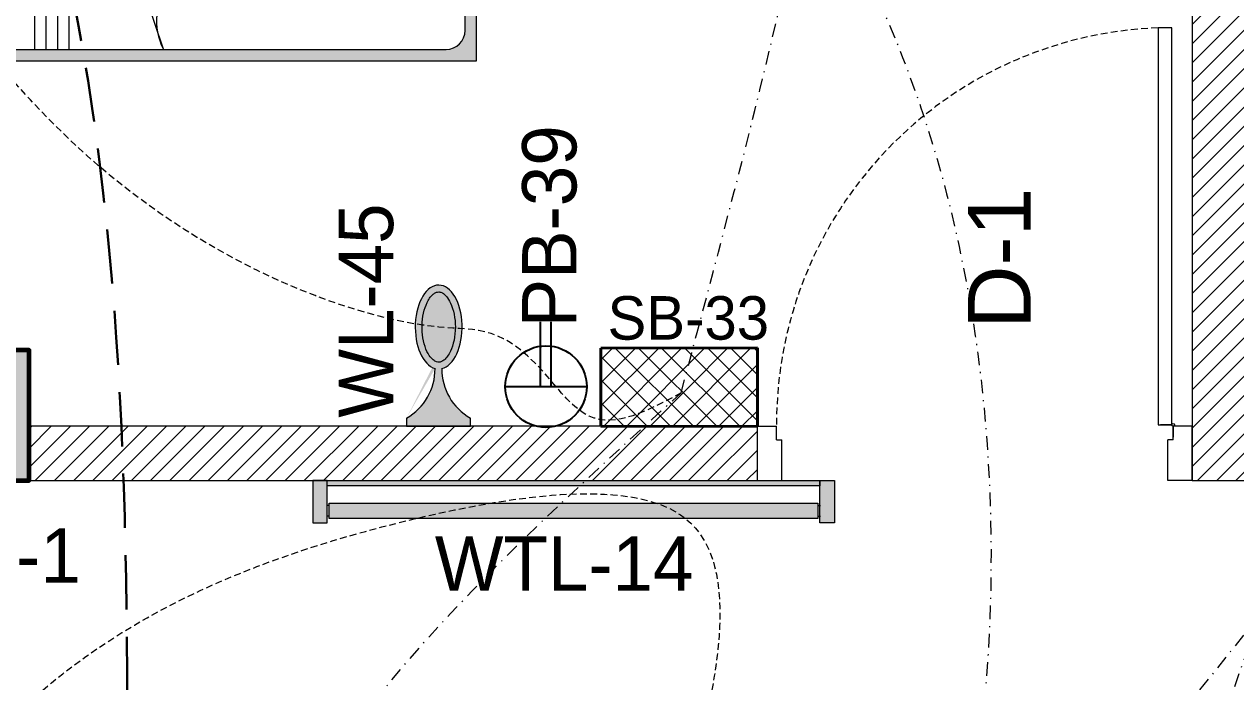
# Model space of a CAD drawing. Header units: inches. Extents: x 109699 to 44449955, y -10987 to 15824140.
# Drawn here: x 196408.2 to 196519.6, y -3507.5 to -3447 of the extents above; entities that cross this region are included whole.
import ezdxf

# ---------------------------------------------------------------- set-up
doc = ezdxf.new("R2010")
doc.units = ezdxf.units.IN
doc.header["$LTSCALE"] = 5
doc.header["$MEASUREMENT"] = 0
for name, pattern in [('DASHDOT', [1, 0.5, -0.25, 0, -0.25]), ('DASHED2', [0.375, 0.25, -0.125]), ('HIDDEN', [0.375, 0.25, -0.125])]:
    doc.linetypes.add(name, pattern=pattern)
doc.layers.get('0').update_dxf_attribs({"color": 123})
for name, color, linetype, lineweight in [('@NORMAL', 7, 'Continuous', 5), ('AC In', 244, 'DASHED2', 30), ('cloumn', 253, 'Continuous', 60), ('door', 8, 'Continuous', 9), ('E-Con-Point', 5, 'DASHED2', 13), ('E-PB-Socket-5A', 203, 'Continuous', 13), ('E-SB-Switch-Board', 106, 'Continuous', 18), ('E-WL-Wall-Light', 232, 'Continuous', 15), ('E-WTL-Wall-Tube-Light', 6, 'Continuous', 15), ('ha', 252, 'Continuous', 5), ('QS For edit', 139, 'Continuous', 35), ('SB', 1, 'DASHDOT', 20), ('WALL-1', 8, 'Continuous', 9)]:
    doc.layers.add(name, color=color, linetype=linetype, lineweight=lineweight)
doc.layers.add('FURNITUR', color=7, linetype='Continuous', lineweight=5, true_color=0xe8e8e8)
doc.styles.get("Standard").update_dxf_attribs({"font": 'times.ttf'})
doc.styles.add('TEXT-3', font='arial.ttf')

# ---------------------------------------------------------------- blocks, each defined once
blk = doc.blocks.new('Door-40')
at = {"layer": 'door', "ltscale": 0.5}
for p, q in [((0, 40), (5, 40)), ((0, 40), (0, 37.75)), ((5, 40), (5, 38.24999999999636)), ((3.75, 38.24999999999636), (3.75, 37.75000000000364)), ((3.75, 38.24999999999636), (5, 38.24999999999636)), ((0, 37.75), (3.75, 37.75000000000364)), ((0, 0), (0, 2.25)), ((0, 2.25), (3.75, 2.249999999996362)), ((3.75, 1.750000000003638), (3.75, 2.249999999996362)), ((5.135000000002037, 2.913192669428099), (5.145000000004075, 2.913192669428099)), ((5.135000000002037, 1.885000000002037), (5.135000000002037, 2.913192669428099)), ((3.75, 1.750000000003638), (5, 1.750000000003638)), ((4.010000000002037, 1.760000000002037), (4.010000000002037, 1.75)), ((5.010000000002037, 1.760000000002037), (4.010000000002037, 1.760000000002037)), ((5, 1.750000000003638), (5.010400642058812, 1.750000000007276)), ((5, 0), (5, 1.750000000003638)), ((5.145000000004075, 1.895000000000437), (5.145000000004075, 1.884599357945262)), ((0, 0), (5, 0)), ((0, 0), (5, 0))]:
    blk.add_line(p, q, dxfattribs=at)
blk.add_lwpolyline([(41.625, 3.145000000000437), (5.145000000004075, 3.145000000000437), (5.145000000004075, 1.895000000000437), (41.625, 1.895000000000437)], close=True, dxfattribs=at)
blk.add_circle((5.135000000002037, 1.760000000002037), 0.1249999999999983, dxfattribs=at)
at = {"layer": 'door', "linetype": 'HIDDEN', "ltscale": 0.5}
blk.add_arc((5.156161382139544, 1.755015969829401), 36.49531813451388, 2.182731632980644, 90.24516611661387, dxfattribs=at)
blk = doc.blocks.new('coloumn-01')
at = {"layer": 'ha'}
h = blk.add_hatch(dxfattribs=at)
h.set_pattern_fill('AR-CONC', color=256, scale=0.5)
h.set_pattern_definition([(49.99999999999999, (0, 0), (3.586300913003767, -0.3137606749129755), [0.375, -4.125]), (355, (0, 0), (-0.693756668065, 3.760960668500059), [0.3, -3.3]), (100.45144446, (0.298858405, -0.02614672), (2.89254423363556, 3.447199954843147), [0.3187009599999999, -3.505710559999999]), (46.18420000000001, (0, 1), (5.336206653357862, -0.8275964039653827), [0.5625, -6.1875]), (96.63563549, (0.444683725, 0.931033465), (4.673309728371142, 4.870593003872752), [0.47805171, -5.258568799999999]), (351.1841639899999, (0, 1), (4.673309725273866, 4.870593001349951), [0.45, -4.950000005]), (21, (0.5, 0.75), (2.984535260592308, -2.013094453326694), [0.375, -4.125]), (326.0000000000001, (0.5, 0.75), (1.216576659607909, 3.625750225234265), [0.3, -3.3]), (71.45144474, (0.74871127, 0.58224213), (4.201111883649856, 1.612655764031769), [0.31870095, -3.50571056]), (37.50000000000001, (0, 0), (0.06079927658645334, 1.664469269156557), [0, -3.26, 0, -3.35, 0, -3.3125]), (7.499999999999999, (0, 0), (1.315347687210743, 1.972058559411801), [0, -1.91, 0, -3.185, 0, -1.2625]), (327.5, (-1.115, 0), (2.669112180862045, -0.1127743586718988), [0, -1.25, 0, -3.9, 0, -5.175]), (317.5, (-1.615, 0), (2.915930846711931, 0.5005249116615886), [0, -1.625, 0, -2.59, 0, -3.675])])
h.paths.add_polyline_path([(32128.44739975178, -2546319.049243456), (32092.44739975178, -2546319.049243456), (32092.44739975178, -2546331.049243456), (32128.44739975178, -2546331.049243456)])
h.paths.add_polyline_path([(32128.44739975189, -2546617.132962178), (32098.44739975189, -2546617.132962178), (32098.44739975189, -2546629.132962178), (32128.44739975189, -2546629.132962178)])
h.paths.add_polyline_path([(31978.51966727065, -2546605.132962178), (31966.51966727065, -2546605.132962178), (31966.51966727065, -2546635.132962178), (31978.51966727065, -2546635.132962178)])
h.paths.add_polyline_path([(31821.20333333506, -2546605.132962178), (31809.20333333506, -2546605.132962178), (31809.20333333506, -2546635.132962178), (31821.20333333506, -2546635.132962178)])
h.paths.add_polyline_path([(31689.20328743063, -2546611.133238418), (31677.20328743063, -2546611.133238418), (31677.20328743063, -2546635.133238418), (31689.20328743063, -2546635.133238418)])
h.paths.add_polyline_path([(31417.20347832461, -2546611.132962178), (31405.20347832461, -2546611.132962178), (31405.20347832461, -2546635.132962178), (31417.20347832461, -2546635.132962178)])
h.paths.add_polyline_path([(31435.20347912709, -2546415.348983645), (31405.20347912709, -2546415.348983645), (31405.20347912709, -2546427.348983645), (31435.20347912709, -2546427.348983645)])
h.paths.add_polyline_path([(31633.74647668525, -2546415.348983645), (31603.74647668525, -2546415.348983645), (31603.74647668525, -2546427.348983645), (31633.74647668525, -2546427.348983645)])
h.paths.add_polyline_path([(31821.20245073218, -2546319.049243455), (31809.20245073218, -2546319.049243455), (31809.20245073218, -2546349.049243455), (31821.20245073218, -2546349.049243455)])
h.paths.add_polyline_path([(31996.51966727068, -2546319.049243455), (31966.51966727068, -2546319.049243455), (31966.51966727068, -2546331.049243455), (31996.51966727068, -2546331.049243455)])
h.paths.add_polyline_path([(31581.74648750067, -2546291.049243452), (31541.74648750067, -2546291.049243452), (31541.74648750067, -2546301.049243452), (31581.74648750067, -2546301.049243452)])
h.paths.add_polyline_path([(31485.74647668505, -2546261.049243452), (31475.74647668505, -2546261.049243452), (31475.74647668505, -2546301.049243452), (31485.74647668505, -2546301.049243452)])
h.paths.add_polyline_path([(31581.74648750064, -2546206.049278549), (31521.74648750064, -2546206.049278549), (31521.74648750064, -2546216.049243455), (31581.74648750064, -2546216.049243455)])
h.paths.add_polyline_path([(31435.20347595899, -2546206.049243455), (31405.20347595899, -2546206.049243455), (31405.20347595899, -2546218.049243455), (31435.20347595899, -2546218.049243455)])
h.paths.add_polyline_path([(31435.20347912709, -2546094.049243455), (31405.20347912709, -2546094.049243455), (31405.20347912709, -2546106.049243455), (31435.20347912709, -2546106.049243455)])
h.paths.add_polyline_path([(31583.74647668522, -2546094.049243455), (31547.74647668522, -2546094.049243455), (31547.74647668522, -2546106.049243455), (31583.74647668522, -2546106.049243455)])
h.paths.add_polyline_path([(31775.41359277777, -2546094.049243455), (31763.41359277777, -2546094.049243455), (31763.41359277777, -2546124.049243455), (31775.41359277777, -2546124.049243455)])
h.paths.add_polyline_path([(32059.80123907101, -2546094.049243455), (32047.80123907101, -2546094.049243455), (32047.80123907101, -2546124.049243455), (32059.80123907101, -2546124.049243455)])
h.paths.add_polyline_path([(32058.06771510976, -2545913.633020405), (32028.06771510976, -2545913.633020405), (32028.06771510976, -2545925.633020405), (32058.06771510976, -2545925.633020405)])
h.paths.add_polyline_path([(32048.06771510973, -2545722.712815279), (32036.06771510973, -2545722.712815279), (32036.06771510973, -2545746.712815279), (32048.06771510973, -2545746.712815279)])
h.paths.add_polyline_path([(31799.41359277774, -2545913.633020405), (31763.41359277774, -2545913.633020405), (31763.41359277774, -2545925.633020405), (31799.41359277774, -2545925.633020405)])
h.paths.add_polyline_path([(31591.53986684192, -2545945.049243456), (31561.31223659915, -2545945.049243456), (31561.31223659915, -2545957.049243456), (31591.53986684192, -2545957.049243456)])
h.paths.add_polyline_path([(31435.20347912709, -2545945.049243456), (31405.20347912709, -2545945.049243456), (31405.20347912709, -2545957.049243456), (31435.20347912709, -2545957.049243456)])
h.paths.add_polyline_path([(31429.2035252499, -2545715.383477275), (31405.2035252499, -2545715.383477275), (31405.2035252499, -2545727.383477275), (31429.2035252499, -2545727.383477275)])
h.paths.add_polyline_path([(31605.53986684192, -2545715.383237123), (31581.53986684192, -2545715.383237123), (31581.53986684192, -2545727.383237123), (31605.53986684192, -2545727.383237123)])
h.paths.add_polyline_path([(31775.41359277774, -2545711.610186095), (31763.41359277774, -2545711.610186095), (31763.41359277774, -2545735.610186095), (31775.41359277774, -2545735.610186095)])
at = {"layer": 'cloumn', "elevation": -16.70462349056088}
blk.add_lwpolyline([(31763.41359277774, -2545913.633020405), (31763.41359277774, -2545925.633020405), (31799.41359277774, -2545925.633020405), (31799.41359277774, -2545913.633020405)], close=True, dxfattribs=at)
blk = doc.blocks.new('vfdcx')
at = {"layer": 'FURNITUR'}
blk.add_hatch(color=256, dxfattribs=at).paths.add_polyline_path([(103350.0060097762, -21058.46706700833, -0.4142135623901436), (103300.0060097733, -21008.46706700833), (103300.0060097733, -19120.26887350193, -0.4142135623730951), (103270.0060097733, -19090.26887350193), (103270.0060097733, -19470.26887349553), (103270.0060097745, -21088.46706700716), (105000.0060097704, -21088.46706700716), (105000.0060097704, -19470.94256263169, 5.403727467161091e-05), (104999.998444552, -19470.94256181408), (104999.998444552, -19090.94256181307, -0.4076509114471731), (104970.0060097716, -19120.26887350193), (104970.0060097716, -19700.18891725242), (104974.8149614137, -19698.56576437598), (104970.0060097716, -19701.06727675785), (104970.0060097716, -21008.46706700542, -0.4142135623901436), (104920.0060097716, -21058.46706700833)])
for p, q in [((103270.0060097745, -19058.46706700833), (103270.0060097745, -21088.46706700716)), ((103300.0060097733, -19120.26887350804), (103300.0060097733, -21008.46706700542)), ((104974.8149614138, -19698.56576437598), (103301.1934122955, -20263.45887074569)), ((104303.5003445224, -19925.15283209797), (103300.0060097733, -19925.15283209797)), ((104214.6186677823, -19955.15283209681), (103300.0060097733, -19955.15283209681)), ((104125.7369910422, -19985.15283209564), (103300.0060097733, -19985.15283209564)), ((104036.8553142948, -20015.15283209448), (103300.0060097733, -20015.15283209448)), ((103350.0060097762, -21058.46706700833), (104920.0060097759, -21058.46706700833)), ((103270.0060097745, -21088.46706700716), (105000.0060097704, -21088.46706700716))]:
    blk.add_line(p, q, dxfattribs=at)
for centre, radius, start, end in [((103374.6159861589, -20411.07409152175), 164.8670002034185, 347.3108845251036, 116.4453669963143), ((103350.0060097762, -21008.46706700542), 50, 180, 270)]:
    blk.add_arc(centre, radius, start, end, dxfattribs=at)
blk = doc.blocks.new('A$C4DCB0E22')
h = blk.add_hatch()
h.set_pattern_fill('ANSI37', color=256, scale=15, angle=90.05046403147966, style=0)
h.set_pattern_definition([(135.0504640314797, (0, 0), (-1.324656962164393, -1.326992438783809), []), (225.0504640314796, (0, 0), (1.326992438783809, -1.324656962164393), [])])
h.paths.add_polyline_path([(0.0158499618895469, -4.176303718850249e-06), (-3.779117417224143e-06, 17.9999888419976), (8.999992730033242, 18.00791571250107), (9.015846471040199, 0.007922694199763214)])
at = {"lineweight": 40}
for p, q in [((-3.779117417224143e-06, 17.9999888419976), (8.999992730033242, 18.00791571250107)), ((0.0158499618895469, -4.176303718850249e-06), (-3.779117417224143e-06, 17.9999888419976)), ((9.015846471040199, 0.007922694199763214), (8.999992730033242, 18.00791571250107)), ((0.0158499618895469, -4.176303718850249e-06), (9.015846471040199, 0.007922694199763214))]:
    blk.add_line(p, q, dxfattribs=at)
blk = doc.blocks.new('A$C0EEE0DA8')
at = {"lineweight": 25}
for p, q in [((9.859886922386067, 11.01563311866266), (9.859886922386067, 3.514223118661903)), ((9.859886922386067, 7.754928118662065), (15.8195753665932, 7.754928118662065)), ((9.859886922386067, 6.774928118662501), (15.8195753665932, 6.774928118662501))]:
    blk.add_line(p, q, dxfattribs=at)
blk.add_circle((9.85988692238243, 7.264928118662283), 3.750704999999999, dxfattribs=at)
blk = doc.blocks.new('A$C63C712C3')
at = {"linetype": 'ByBlock', "ltscale": 0.5}
h = blk.add_hatch(color=256, dxfattribs=at)
h.dxf.hatch_style = 1
h.paths.add_polyline_path([(35.45815903441689, 102.6004051111813), (7.051254215184599e-05, 102.6004051111813), (7.051254215184599e-05, -1.4210854715202e-14), (35.45815903441689, 0)])
h.paths.add_polyline_path([(1235.458159034402, 102.6004051111813), (35.45815903441689, 102.6004051111813), (35.45815903441689, 90.19858873463818), (1235.458159034402, 90.19858873463818)])
h.paths.add_polyline_path([(1270.916247556277, 102.6004051111813), (1235.458159034402, 102.6004051111813), (1235.458159034402, -1.4210854715202e-14), (1270.916247556277, 0)])
h = blk.add_hatch(color=256, dxfattribs=at)
h.dxf.hatch_style = 1
h.set_gradient(color1=(255, 255, 0), rotation=269, name='CYLINDER')
h.paths.add_polyline_path([(1230.609335631336, 47.55507706388016), (39.80634735536296, 47.55507706388016), (39.80634735536296, 10.14120857274975), (1230.609335631336, 10.14120857274975)])
at = {"ltscale": 2}
for p, q in [((39.80314903250837, 42.02165198561852), (33.8373914979602, 42.02165198561852)), ((1230.612533954176, 42.02165198561852), (1236.578291488724, 42.02165198561852)), ((39.80314903250837, 15.93327464433969), (33.8373914979602, 15.93327464433969)), ((1230.612533954176, 15.93327464433969), (1236.578291488724, 15.93327464433969))]:
    blk.add_line(p, q, dxfattribs=at)
for points in [[(35.45815903441689, 102.6004051111813), (7.051254215184599e-05, 102.6004051111813), (7.051254215184599e-05, 0), (35.45815903441689, 0)], [(35.45815903441689, 102.6004051111813), (1235.458159034402, 102.6004051111813), (1235.458159034402, 90.19858873463818), (35.45815903441689, 90.19858873463818)], [(1235.458159034402, 102.6004051111813), (1270.916247556277, 102.6004051111813), (1270.916247556277, 0), (1235.458159034402, 0)], [(39.80634735536296, 47.55507706388016), (1230.609335631336, 47.55507706388016), (1230.609335631336, 10.14120857274975), (39.80634735536296, 10.14120857274975)]]:
    blk.add_lwpolyline(points, close=True, dxfattribs=at)
blk = doc.blocks.new('E-W-LIGHT')
at = {"linetype": 'ByBlock', "ltscale": 0.5}
h = blk.add_hatch(color=256, dxfattribs=at)
h.dxf.hatch_style = 1
h.set_gradient(color1=(255, 255, 255), color2=(255, 255, 0), name='CYLINDER')
edge = h.paths.add_edge_path()
edge.add_spline(control_points=[(-96.71110423948552, 1.235367220396483), (-96.8976251288622, 1.235367220396483), (-97.08530367817384, 1.204590695443009), (-97.49532330615068, 1.060408411101338), (-97.71769888777162, 0.9452617532663472), (-98.18859363857634, 0.6007580769133996), (-98.4360601757027, 0.3712016227401077), (-98.9274233233457, -0.2076466389563343), (-99.17095937526851, -0.5565722783421756), (-99.79256403547286, -1.649000525487912), (-100.1403411294208, -2.496475964584042), (-100.6655547252501, -4.389078901701514), (-100.8435119435345, -5.433326140728264), (-100.996858843053, -7.577941591604359), (-100.9723680002039, -8.677864733885961), (-100.7253955626443, -10.7881619923927), (-100.5027117058065, -11.79805679996582), (-99.90205506231798, -13.59089832466863), (-99.52349327352754, -14.37265162368595), (-98.79708591162027, -15.46144462183512), (-98.46289770719719, -15.83531695936959), (-97.82402795464219, -16.37320808014224), (-97.52292902289115, -16.53708124557815), (-97.0332651008719, -16.69867335386745), (-96.83300356165012, -16.72444707740215), (-96.42760539585558, -16.70413243760904), (-96.21918910161975, -16.65733367471884), (-95.75858057275782, -16.45705756399432), (-95.50712660475898, -16.30138572900886), (-94.98330090317799, -15.85001415615693), (-94.71221849052682, -15.55449414506236), (-94.18744122004225, -14.82684639582039), (-93.93399672563008, -14.39521060388152), (-93.32240182252819, -13.09860869282319), (-93.0057716383552, -12.13470487732181), (-92.57508722519842, -10.03980369670334), (-92.46055768618565, -8.90959698224412), (-92.45565766659526, -6.646794607945969), (-92.56528275998282, -5.514732191470296), (-92.98715107886524, -3.412587944823316), (-93.29985699109132, -2.443281268231641), (-93.99092435031811, -0.9549615958549695), (-94.34810290115182, -0.3877643056552464), (-95.07582621573985, 0.4836147841888085), (-95.44374809115733, 0.7854262440646148), (-96.01798165069457, 1.105607693885873), (-96.24029005175481, 1.180327462172805), (-96.53763867025813, 1.228459302029147), (-96.62438560181026, 1.235367220396483), (-96.71110423948552, 1.235367220396483)], knot_values=[0, 0, 0, 0, 0.194197829587449, 0.194197829587449, 0.388395659174898, 0.388395659174898, 0.582593488762347, 0.582593488762347, 0.776791318349796, 0.776791318349796, 1.110216687407361, 1.110216687407361, 1.443642056464925, 1.443642056464925, 1.77706742552249, 1.77706742552249, 2.110492794580054, 2.110492794580054, 2.443918163637619, 2.443918163637619, 2.701496175378678, 2.701496175378678, 2.959074187119738, 2.959074187119738, 3.169612053741, 3.169612053741, 3.380149920362263, 3.380149920362263, 3.590687786983526, 3.590687786983526, 3.801225653604789, 3.801225653604789, 4.011763520226051, 4.011763520226051, 4.360140390670959, 4.360140390670959, 4.708517261115867, 4.708517261115867, 5.056894131560775, 5.056894131560775, 5.405271002005684, 5.405271002005684, 5.69307956715584, 5.69307956715584, 5.980888132305996, 5.980888132305996, 6.192897451070847, 6.192897451070847, 6.283185307179586, 6.283185307179586, 6.283185307179586, 6.283185307179586], degree=3, periodic=0)
at = {"layer": 'E-WL-Wall-Light', "linetype": 'ByBlock', "ltscale": 0.5}
h = blk.add_hatch(color=256, dxfattribs=at)
h.dxf.hatch_style = 1
edge = h.paths.add_edge_path()
edge.add_ellipse((-96.71110423948552, -7.740473765769313), major_axis=(0, 10.71660606041263), ratio=0.559300439547623, start_angle=187.7376784571124, end_angle=531.0374031504149)
edge.add_arc((-112.001170541625, -18.46997501720373), 14.35701343791298, -60.53601194170483, 0.5736542653427819, ccw=False)
edge.add_line((-104.9392941575301, -30.97012448799713), (-104.939294157532, -33.06572841662167))
edge.add_line((-104.939294157532, -33.06572841662167), (-88.60969415754215, -33.06572841666017))
edge.add_line((-88.60969415754215, -33.06572841666017), (-88.60969415754002, -30.97012448799946))
edge.add_arc((-81.54781777344922, -18.46997501720374), 14.35701343791298, 179.559619270027, 240.5360119417236, ccw=False)
edge = h.paths.add_edge_path(flags=16)
edge.add_spline(control_points=[(-96.71110423948552, 1.235367220396483), (-96.8976251288622, 1.235367220396483), (-97.08530367817384, 1.204590695443009), (-97.49532330615068, 1.060408411101338), (-97.71769888777162, 0.9452617532663472), (-98.18859363857634, 0.6007580769133996), (-98.4360601757027, 0.3712016227401077), (-98.9274233233457, -0.2076466389563343), (-99.17095937526851, -0.5565722783421756), (-99.79256403547286, -1.649000525487912), (-100.1403411294208, -2.496475964584042), (-100.6655547252501, -4.389078901701514), (-100.8435119435345, -5.433326140728264), (-100.996858843053, -7.577941591604359), (-100.9723680002039, -8.677864733885961), (-100.7253955626443, -10.7881619923927), (-100.5027117058065, -11.79805679996582), (-99.90205506231798, -13.59089832466863), (-99.52349327352754, -14.37265162368595), (-98.79708591162027, -15.46144462183512), (-98.46289770719719, -15.83531695936959), (-97.82402795464219, -16.37320808014224), (-97.52292902289115, -16.53708124557815), (-97.0332651008719, -16.69867335386745), (-96.83300356165012, -16.72444707740215), (-96.42760539585558, -16.70413243760904), (-96.21918910161975, -16.65733367471884), (-95.75858057275782, -16.45705756399432), (-95.50712660475898, -16.30138572900886), (-94.98330090317799, -15.85001415615693), (-94.71221849052682, -15.55449414506236), (-94.18744122004225, -14.82684639582039), (-93.93399672563008, -14.39521060388152), (-93.32240182252819, -13.09860869282319), (-93.0057716383552, -12.13470487732181), (-92.57508722519842, -10.03980369670334), (-92.46055768618565, -8.90959698224412), (-92.45565766659526, -6.646794607945969), (-92.56528275998282, -5.514732191470296), (-92.98715107886524, -3.412587944823316), (-93.29985699109132, -2.443281268231641), (-93.99092435031811, -0.9549615958549695), (-94.34810290115182, -0.3877643056552464), (-95.07582621573985, 0.4836147841888085), (-95.44374809115733, 0.7854262440646148), (-96.01798165069457, 1.105607693885873), (-96.24029005175481, 1.180327462172805), (-96.53763867025813, 1.228459302029147), (-96.62438560181026, 1.235367220396483), (-96.71110423948552, 1.235367220396483)], knot_values=[0, 0, 0, 0, 0.194197829587449, 0.194197829587449, 0.388395659174898, 0.388395659174898, 0.582593488762347, 0.582593488762347, 0.776791318349796, 0.776791318349796, 1.110216687407361, 1.110216687407361, 1.443642056464925, 1.443642056464925, 1.77706742552249, 1.77706742552249, 2.110492794580054, 2.110492794580054, 2.443918163637619, 2.443918163637619, 2.701496175378678, 2.701496175378678, 2.959074187119738, 2.959074187119738, 3.169612053741, 3.169612053741, 3.380149920362263, 3.380149920362263, 3.590687786983526, 3.590687786983526, 3.801225653604789, 3.801225653604789, 4.011763520226051, 4.011763520226051, 4.360140390670959, 4.360140390670959, 4.708517261115867, 4.708517261115867, 5.056894131560775, 5.056894131560775, 5.405271002005684, 5.405271002005684, 5.69307956715584, 5.69307956715584, 5.980888132305996, 5.980888132305996, 6.192897451070847, 6.192897451070847, 6.283185307179586, 6.283185307179586, 6.283185307179586, 6.283185307179586], degree=3, periodic=0)
for p, q in [((-104.9392941575301, -30.97012448799713), (-104.939294157532, -33.06572841662167)), ((-104.939294157532, -33.06572841662167), (-88.60969415754215, -33.06572841666017)), ((-88.60969415754215, -33.06572841666017), (-88.60969415754002, -30.97012448803655))]:
    blk.add_line(p, q)
at = {"linetype": 'ByBlock', "ltscale": 0.5}
for centre, start, end in [((-112.001170541625, -18.46997501720374), 299.4639880582952, 0.5736542653427851), ((-81.54781777344922, -18.46997501720374), 179.4263457346572, 240.5360119417045)]:
    blk.add_arc(centre, 14.35701343791298, start, end, dxfattribs=at)
blk.add_ellipse((-96.71110423948552, -7.740473765769313), major_axis=(0, 10.71660606041263), ratio=0.559300439547623, start_param=3.276640619127039, end_param=9.268351136215248, dxfattribs=at)
blk.add_open_spline([(-96.71110423948552, 1.235367220396483), (-96.8976251288622, 1.235367220396483), (-97.08530367817384, 1.204590695443009), (-97.49532330615068, 1.060408411101338), (-97.71769888777162, 0.9452617532663472), (-98.18859363857634, 0.6007580769133996), (-98.4360601757027, 0.3712016227401077), (-98.9274233233457, -0.2076466389563343), (-99.17095937526851, -0.5565722783421756), (-99.79256403547286, -1.649000525487912), (-100.1403411294208, -2.496475964584042), (-100.6655547252501, -4.389078901701514), (-100.8435119435345, -5.433326140728264), (-100.996858843053, -7.577941591604359), (-100.9723680002039, -8.677864733885961), (-100.7253955626443, -10.7881619923927), (-100.5027117058065, -11.79805679996582), (-99.90205506231798, -13.59089832466863), (-99.52349327352754, -14.37265162368595), (-98.79708591162027, -15.46144462183512), (-98.46289770719719, -15.83531695936959), (-97.82402795464219, -16.37320808014224), (-97.52292902289115, -16.53708124557815), (-97.0332651008719, -16.69867335386745), (-96.83300356165012, -16.72444707740215), (-96.42760539585558, -16.70413243760904), (-96.21918910161975, -16.65733367471884), (-95.75858057275782, -16.45705756399432), (-95.50712660475898, -16.30138572900886), (-94.98330090317799, -15.85001415615693), (-94.71221849052682, -15.55449414506236), (-94.18744122004225, -14.82684639582039), (-93.93399672563008, -14.39521060388152), (-93.32240182252819, -13.09860869282319), (-93.0057716383552, -12.13470487732181), (-92.57508722519842, -10.03980369670334), (-92.46055768618565, -8.90959698224412), (-92.45565766659526, -6.646794607945969), (-92.56528275998282, -5.514732191470296), (-92.98715107886524, -3.412587944823316), (-93.29985699109132, -2.443281268231641), (-93.99092435031811, -0.9549615958549695), (-94.34810290115182, -0.3877643056552464), (-95.07582621573985, 0.4836147841888085), (-95.44374809115733, 0.7854262440646148), (-96.01798165069457, 1.105607693885873), (-96.24029005175481, 1.180327462172805), (-96.53763867025813, 1.228459302029147), (-96.62438560181026, 1.235367220396483), (-96.71110423948552, 1.235367220396483)], degree=3, knots=[0, 0, 0, 0, 0.194197829587449, 0.194197829587449, 0.388395659174898, 0.388395659174898, 0.582593488762347, 0.582593488762347, 0.776791318349796, 0.776791318349796, 1.110216687407361, 1.110216687407361, 1.443642056464925, 1.443642056464925, 1.77706742552249, 1.77706742552249, 2.110492794580054, 2.110492794580054, 2.443918163637619, 2.443918163637619, 2.701496175378678, 2.701496175378678, 2.959074187119738, 2.959074187119738, 3.169612053741, 3.169612053741, 3.380149920362263, 3.380149920362263, 3.590687786983526, 3.590687786983526, 3.801225653604789, 3.801225653604789, 4.011763520226051, 4.011763520226051, 4.360140390670959, 4.360140390670959, 4.708517261115867, 4.708517261115867, 5.056894131560775, 5.056894131560775, 5.405271002005684, 5.405271002005684, 5.69307956715584, 5.69307956715584, 5.980888132305996, 5.980888132305996, 6.192897451070847, 6.192897451070847, 6.283185307179586, 6.283185307179586, 6.283185307179586, 6.283185307179586], dxfattribs=at)

msp = doc.modelspace()

# ---------------------------------------------------------------- hatches: boundary and pattern name
at = {"layer": 'ha'}
h = msp.add_hatch(dxfattribs=at)
h.set_pattern_fill('ANSI31', scale=10, angle=-7.63333123551244e-14, style=0)
h.set_pattern_definition([(44.99999999999989, (142356.2319982718, 2531118.532197352), (-0.8838834764831833, 0.8838834764831855), [])])
h.paths.add_polyline_path([(196550.6306810349, -3245.085296884672), (196550.6306810349, -3240.085296884206), (196545.6306810349, -3240.085296884206), (196545.6306810349, -3240.085296883741), (196515.6306810349, -3240.085296884672), (196515.6306810349, -3250.578646185835), (196493.6306443762, -3250.57864618537), (196493.6310590072, -3250.578646185806), (196488.6310590072, -3250.578646185806), (196488.6307271348, -3255.578646185835), (196515.6306810349, -3255.578646185835), (196515.6306810349, -3309.792124718455), (196467.6353395369, -3309.792124718455), (196467.6306077173, -3314.792124718455), (196515.630681035, -3314.792124718455), (196515.6333115906, -3489.007518244003), (196521.630681035, -3489.007518244003), (196521.630681035, -3484.007792632588), (196520.630681035, -3484.007792632588), (196520.630681035, -3310.085296884672), (196574.6306810347, -3310.085296884672), (196574.6259492151, -3305.085296884672), (196520.630681035, -3305.085296884672), (196520.6306810349, -3245.085296884672)])
h = msp.add_hatch(dxfattribs=at)
h.set_pattern_fill('ANSI31', scale=10, angle=-7.63333123551244e-14, style=0)
h.set_pattern_definition([(44.99999999999989, (142732.3835256985, 2531129.607384107), (-0.8838834764831833, 0.8838834764831855), [])])
h.paths.add_polyline_path([(196475.6333115906, -3489.007518243538), (196475.6333115906, -3484.007518244003), (196408.6307185896, -3484.007518244003), (196408.6307185896, -3489.007518243538)])

# ---------------------------------------------------------------- linework, layer by layer
at = {"layer": '@NORMAL'}
for p, q in [((196515.6333115904, -3488.007518244003, 0.4632158499592762), (196515.6333115904, -3489.007518244003, 0.4632158499592762)), ((196515.6333115904, -3489.007518244003, 0.463215849959262), (196520.6333115905, -3489.007518244003, 0.463215849959262))]:
    msp.add_line(p, q, dxfattribs=at)
at = {"layer": 'AC In', "ltscale": 4}
for points in [[(196402.01953125, -3320.325812981479, 0.2914917373062913), (196394.9765625, -3316.875, 0.2914917373062913), (196386.36328125, -3342.4765625), (196406.88671875, -3422.91015625), (196417.33203125, -3608.0703125), (196402.4573001974, -3721.899687164535, 0.02149834795460137), (196308.1016223315, -3722.321839887185, 0.719608654580174)], [(196649.4161035242, -3412.666188750646, 0.263215849960531), (196648.765767596, -3403.198516255516, 0.3650851247148239), (196644.3828125, -3403.19921875, 0.0857903163960998), (196555.6989236982, -3429.703235172976), (196541.4640577714, -3493.078742771762), (196430.8844353982, -3610.641529816279), (196405.8084689573, -3718.97546096455), (196308.1016223315, -3722.321839887185, 0.719608654580174)]]:
    msp.add_spline(points, degree=3, dxfattribs=at)
at = {"layer": 'E-Con-Point', "ltscale": 0.5}
for points in [[(196468.6058940105, -3480.943871694184), (196460.1563712461, -3483.080977199676), (196456.2942752836, -3479.411871700944), (196446.3080285405, -3474.887787758655, -16.34140764060164), (196413.952484755, -3459.122355189469), (196386.7504115202, -3388.019220444716, 0.263215849959245), (196444.3716441577, -3390.476341786044, 0.08579031639609269), (196482.5097231406, -3375.017538453121), (196513.5517275623, -3398.235593218418, 0.2632158499592664)], [(196377.9458459126, -3607.473830263789, 0.8603813970198573), (196381.7468175511, -3587.712387087111, 0.4348530751231297), (196386.750404548, -3548.241487371485, 0.3632158499513949), (196404.8970540233, -3513.02868894146, 0.6959045948140233), (196444.1897318451, -3492.499519736459, 0.860381397019836), (196469.0172079397, -3492.499519736459, 0.860381397019836), (196462.5584765685, -3548.42468048812, 0.06434273729709616), (196547.6978749491, -3540.669132826242, 0.06434273729709616), (196558.1707818818, -3552.483003406859, 0.2632158499400248)]]:
    msp.add_spline(points, degree=3, dxfattribs=at)
at = {"layer": 'ha'}
msp.add_line((196515.6306810349, -3314.792124718455, 0.2632158499592556), (196515.6306810349, -3488.007518244003, 0.2632158499592734), dxfattribs=at)
at = {"layer": 'SB', "ltscale": 0.5}
for points in [[(196556.4078256201, -3313.566223559079, 0.263215849959245), (196534.277410602, -3482.620924584935), (196431.753867945, -3627.978368512984), (196408.0661569314, -3719.028374020028), (196331.5675651239, -3723.048388819456, 0.8619938400189693)], [(196468.6058940105, -3480.943871694184), (196476.315619032, -3451.207812174314), (196484.3402119578, -3354.017521382037), (196474.964240026, -3318.599289405527)], [(196401.7071141321, -3321.792124718188, 0.2914917373062913), (196408.5245592138, -3361.162723657766), (196474.2919545005, -3424.820577906958), (196494.2168857518, -3525.167006849229, 0.0857903163960998), (196415.9985588041, -3680.13436856421), (196394.6247013907, -3724.121067019503), (196311.2437089975, -3722.321839887185, 0.7196086545801741)], [(196647.4144365788, -3460.745580529205, 0.2632158499592521), (196576.0412103531, -3511.420015027026, 0.2632158499592521), (196550.5271474522, -3511.926459345868), (196509.6292106475, -3595.82835289797), (196453.2894142823, -3613.648521643194), (196412.491043815, -3701.025757611005), (196315.4070463993, -3723.175394966576, 0.719608654580174)], [(196381.495381926, -3464.023437497754, 0.3490061663553519), (196383.26953125, -3478.231188532274), (196381.37998567, -3497.146169155016, 0.1468167250366085), (196420.9533314944, -3600.066677865198), (196407.9560949972, -3713.849360536977), (196315.8492378663, -3719.080902115922, 0.7196086545801741)], [(196569.2308683034, -3480.511407149101), (196530.3015650631, -3491.247584648157), (196507.5678187004, -3580.248206089967), (196430.1860527129, -3667.623610037528), (196412.679397228, -3715.613380506682), (196307.9453135618, -3719.146288297424, 0.7196086545801741)], [(196331.5675651238, -3723.048388819456, 0.8619938400189694), (196384.2868221941, -3726.785578825413, 0.8619938400189694), (196414.3586927182, -3607.195284192774, 0.8619938400189694), (196436.6519076795, -3514.223704974447), (196468.6058940105, -3480.943871694184)]]:
    msp.add_spline(points, degree=3, dxfattribs=at)
at = {"layer": 'WALL-1', "elevation": 0.263215849959245}
msp.add_lwpolyline([(196488.6306443762, -3250.578646185835), (196488.6307271348, -3255.578646185835), (196515.6306810349, -3255.578646185835), (196515.6306810349, -3309.792124718455), (196467.6353395369, -3309.792124718455), (196467.6306077173, -3314.792124718455), (196515.630681035, -3314.792124718455), (196515.6333115906, -3489.007518244003), (196521.630681035, -3489.007518244003), (196521.630681035, -3484.007792632588), (196520.630681035, -3484.007792632588), (196520.630681035, -3310.085296884672), (196574.6306810347, -3310.085296884672), (196574.6259492151, -3305.085296884672), (196520.630681035, -3305.085296884672), (196520.6306810349, -3245.085296884672), (196550.6306810349, -3245.085296884672)], dxfattribs=at)
at = {"layer": 'WALL-1', "elevation": -16.44140764060164}
msp.add_lwpolyline([(196408.6307185896, -3489.007518243538), (196475.6333115906, -3489.007518243538), (196475.6333115906, -3484.007518244003), (196408.6307185896, -3484.007518244003)], close=True, dxfattribs=at)

# ---------------------------------------------------------------- block references
at = {"layer": '@NORMAL'}
msp.add_blockref('coloumn-01', (164609.2171258143, 2542436.625502162, 16.96783934052013), dxfattribs=at)
at = {"layer": '@NORMAL', "xscale": 0.03494400001363829, "yscale": 0.03494400001363829, "zscale": 0.03494400001363829, "rotation": 89.99999999999991}
msp.add_blockref('vfdcx', (195712.8696369881, -7059.072161611197, 0.0857903163960998), dxfattribs=at)
at = {"layer": '@NORMAL', "rotation": 89.99999999999991}
msp.add_blockref('Door-40', (196515.6333115906, -3489.007518244003, 0.4632158499592762), dxfattribs=at)
at = {"layer": 'E-PB-Socket-5A', "rotation": 90.00000000000001}
msp.add_blockref('A$C0EEE0DA8', (196463.4412745588, -3490.221761711165, 0.526431699918497), dxfattribs=at)
at = {"layer": 'E-SB-Switch-Board', "xscale": 0.8002315484918654, "yscale": 0.8002315484918654, "zscale": 0.8002315484918654, "rotation": 270}
msp.add_blockref('A$C4DCB0E22', (196461.2228093148, -3476.805440125233, 0.263215849959245), dxfattribs=at)
at = {"layer": 'E-WL-Wall-Light', "xscale": 0.3601041968213394, "yscale": 0.3601041968213394, "zscale": 0.3601041968213394}
msp.add_blockref('E-W-LIGHT', (196481.1341030564, -3472.100410670216, -16.34140764060164), dxfattribs=at)
at = {"layer": 'E-WTL-Wall-Tube-Light', "xscale": 0.03776802766688649, "yscale": 0.03776802766688649, "zscale": 0.03776802766688649}
msp.add_blockref('A$C63C712C3', (196434.7170348633, -3492.88253318241, 0.860381397019836), dxfattribs=at)

# ---------------------------------------------------------------- texts
at = {"layer": '@NORMAL', "insert": (196500.7600173203, -3475.037044742172, 0.4632158499592762), "char_height": 4.8, "width": 80.40303804183776, "attachment_point": 7, "rotation": 89.99999999999987, "style": 'TEXT-3'}
msp.add_mtext('{\\H1.2x;D-1}', dxfattribs=at)
at = {"layer": 'E-PB-Socket-5A', "insert": (196459.0538300381, -3456.336129883456, 0.8230100255250661), "char_height": 5, "width": 24.08470202641911, "attachment_point": 9, "rotation": 90.00000000000011}
msp.add_mtext('{\\fCentury Gothic|b0|i0|c0|p34;PB-39}', dxfattribs=at)
at = {"layer": 'E-SB-Switch-Board', "insert": (196461.8387038881, -3472.044468518709, -0.1744934050684771), "char_height": 4, "width": 14.72456830652664, "attachment_point": 1}
msp.add_mtext('{\\fCentury Gothic|b0|i0|c0|p34;SB-33}', dxfattribs=at)
at = {"layer": 'E-WL-Wall-Light', "insert": (196442.1922952739, -3463.521925954875, -15.24339530789088), "char_height": 5, "width": 24.08470202641911, "attachment_point": 9, "rotation": 89.99999999999983}
msp.add_mtext('{\\fCentury Gothic|b0|i0|c0|p34;WL-45}', dxfattribs=at)
at = {"layer": 'E-WTL-Wall-Tube-Light', "color": 1, "insert": (196445.9574995467, -3494.139966987039, 0.5652925598435843), "char_height": 5, "width": 24.08470202641911, "attachment_point": 1}
msp.add_mtext('{\\fCentury Gothic|b0|i0|c0|p34;\\C256;WTL-14}', dxfattribs=at)
at = {"layer": 'QS For edit', "ltscale": 0.5, "insert": (196388.1104488859, -3499.770887492836, -0.01221578623841522), "char_height": 5, "width": 24.08470202641911, "attachment_point": 7}
msp.add_mtext('{\\fCentury Gothic|b0|i0|c0|p34;\\C256;QS-16-1}', dxfattribs=at)

doc.saveas('drawing.dxf')
